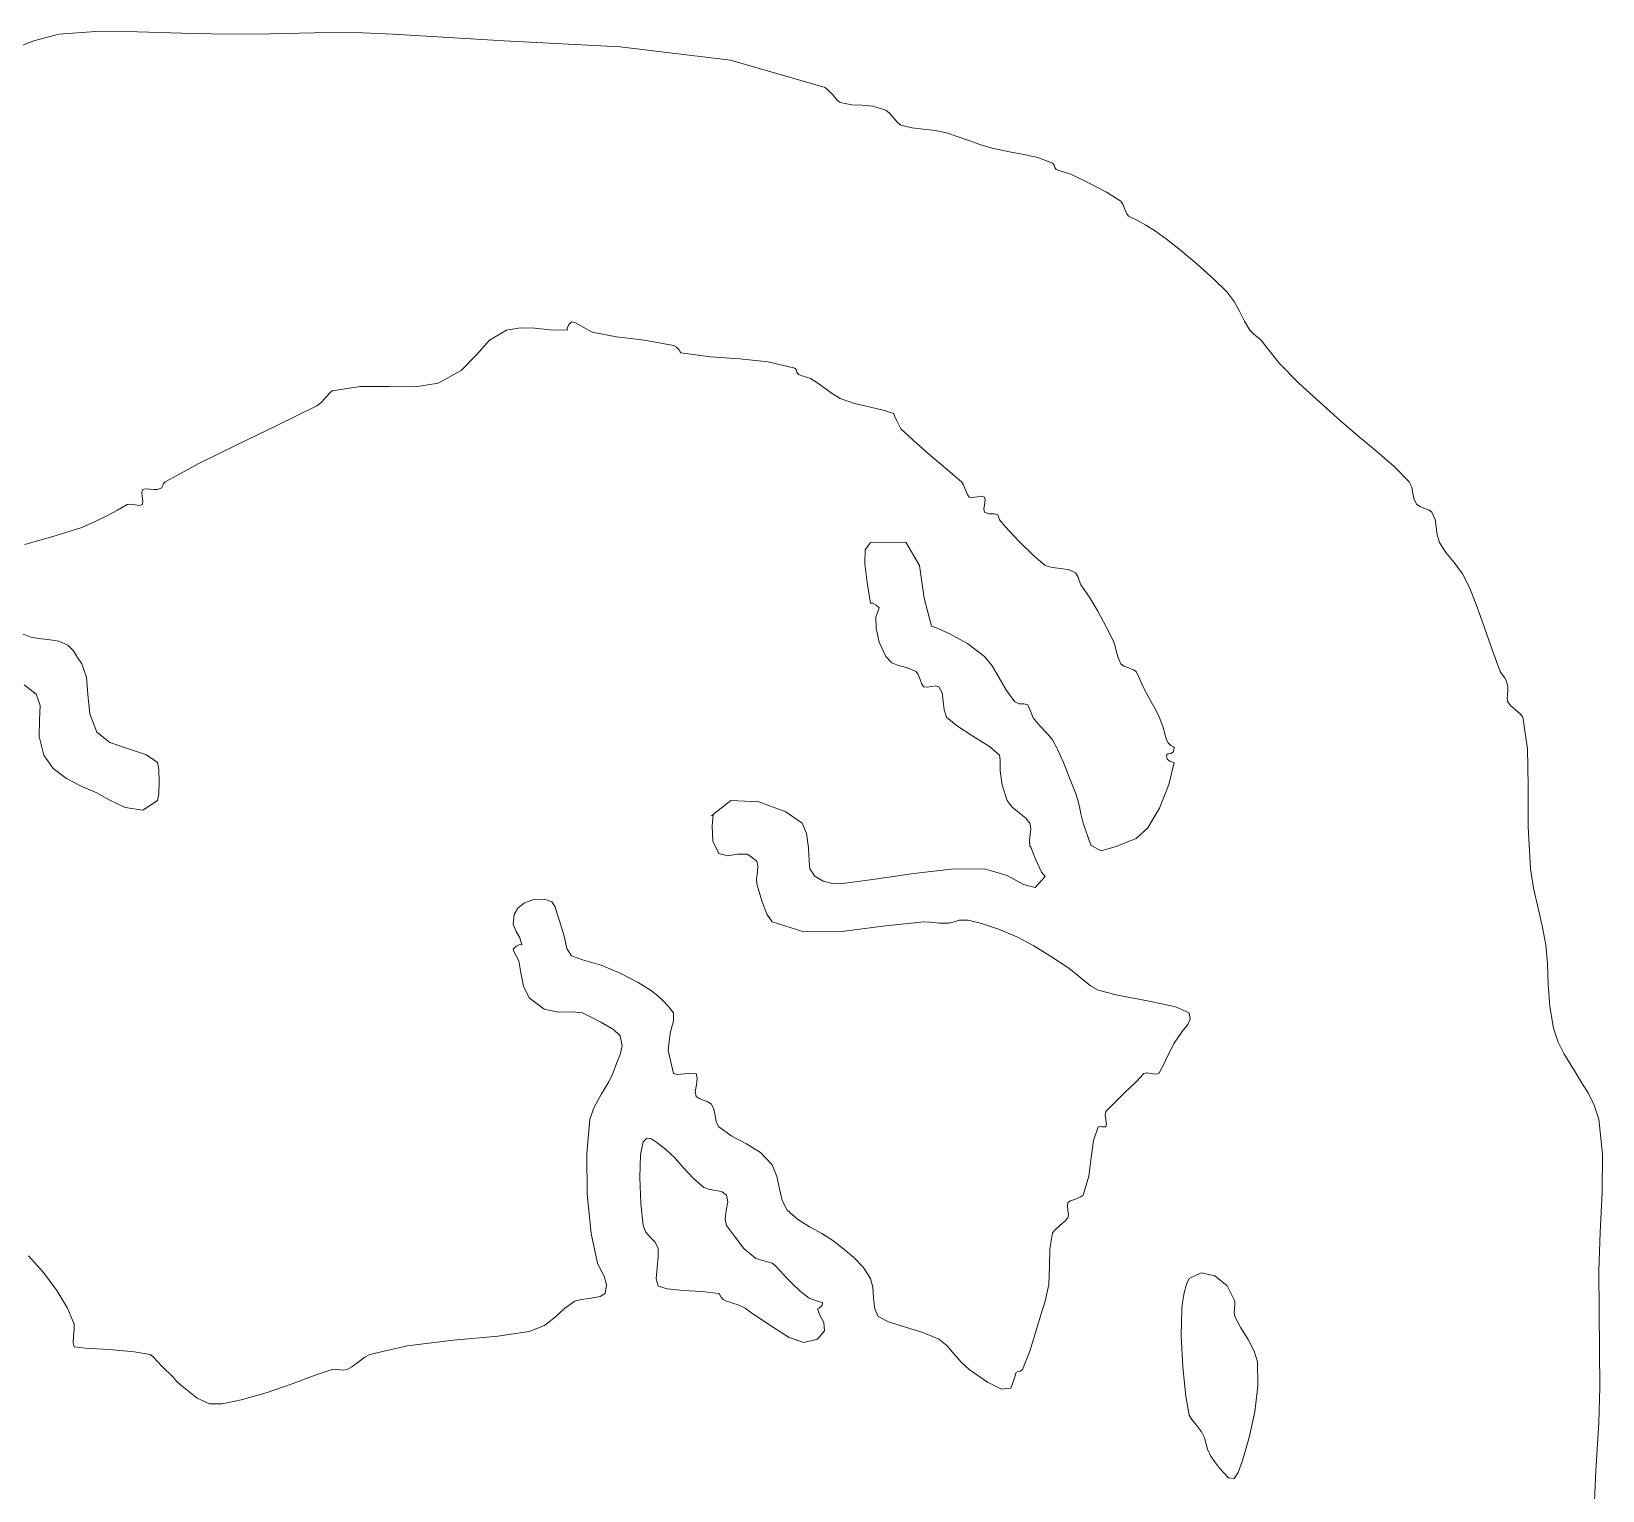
# Model space of a CAD drawing. Header units: inches. Extents: x 18 to 851, y -500 to 848.
# Drawn here: x 199.23 to 221.16, y 799.83 to 820.2 of the extents above; entities that cross this region are included whole.
import ezdxf

# ---------------------------------------------------------------- set-up
doc = ezdxf.new("R2010")
doc.units = ezdxf.units.IN
doc.header["$MEASUREMENT"] = 0
doc.layers.add('Layer 1', color=7, linetype='Continuous')

msp = doc.modelspace()

# ---------------------------------------------------------------- linework, layer by layer
at = {"layer": 'Layer 1', "lineweight": 0}
for points in [[(198.877, 819.917), (199.262, 820.067), (199.613, 820.159), (200.126, 820.198), (200.708, 820.194), (201.326, 820.172), (201.942, 820.159), (202.563, 820.167), (203.173, 820.179), (203.749, 820.182), (204.272, 820.159), (205.828, 820.069), (207.445, 819.982), (208.985, 819.799), (210.307, 819.417), (210.356, 819.376), (210.418, 819.307), (210.477, 819.24), (210.519, 819.206), (210.68, 819.175), (210.822, 819.17), (210.971, 819.157), (211.154, 819.1), (211.205, 819.059), (211.265, 818.99), (211.323, 818.924), (211.366, 818.888), (211.516, 818.854), (211.68, 818.834), (211.845, 818.815), (212.001, 818.782), (212.162, 818.729), (212.312, 818.675), (212.466, 818.622), (212.637, 818.57), (212.879, 818.517), (213.083, 818.482), (213.275, 818.438), (213.483, 818.358), (213.505, 818.333), (213.512, 818.299), (213.531, 818.269), (213.589, 818.253), (213.736, 818.204), (213.976, 818.092), (214.233, 817.954), (214.437, 817.829), (214.464, 817.787), (214.491, 817.719), (214.517, 817.653), (214.542, 817.618), (214.666, 817.56), (214.786, 817.495), (214.917, 817.413), (215.072, 817.3), (215.266, 817.146), (215.501, 816.948), (215.734, 816.741), (215.919, 816.559), (216.016, 816.429), (216.092, 816.292), (216.16, 816.156), (216.236, 816.029), (216.286, 815.976), (216.341, 815.932), (216.396, 815.883), (216.448, 815.817), (216.648, 815.562), (216.918, 815.291), (217.219, 815.019), (217.507, 814.759), (217.76, 814.539), (218.013, 814.332), (218.252, 814.126), (218.46, 813.912), (218.497, 813.837), (218.512, 813.75), (218.528, 813.665), (218.566, 813.594), (218.611, 813.566), (218.675, 813.542), (218.738, 813.517), (218.778, 813.488), (218.821, 813.388), (218.837, 813.282), (218.85, 813.174), (218.884, 813.064), (218.972, 812.927), (219.086, 812.787), (219.205, 812.627), (219.307, 812.429), (219.408, 812.163), (219.506, 811.891), (219.61, 811.597), (219.73, 811.265), (219.756, 811.222), (219.79, 811.183), (219.82, 811.131), (219.836, 811.053), (219.835, 811.002), (219.83, 810.945), (219.828, 810.89), (219.836, 810.841), (219.876, 810.792), (219.946, 810.729), (220.014, 810.67), (220.048, 810.629), (220.111, 810.185), (220.121, 809.668), (220.121, 809.103), (220.154, 808.512), (220.196, 808.243), (220.254, 807.979), (220.315, 807.717), (220.366, 807.453), (220.389, 807.192), (220.401, 806.899), (220.421, 806.592), (220.472, 806.288), (220.538, 806.093), (220.62, 805.934), (220.707, 805.792), (220.79, 805.653), (220.864, 805.53), (220.956, 805.384), (221.044, 805.213), (221.107, 805.018), (221.159, 804.53), (221.153, 803.994), (221.124, 803.439), (221.107, 802.9), (221.111, 802.345), (221.118, 801.798), (221.119, 801.272), (221.107, 800.782), (221.065, 800.113), (221.037, 799.478)], [(199.137, 813.04), (199.572, 813.162), (199.931, 813.276), (200.119, 813.358), (200.282, 813.437), (200.428, 813.515), (200.566, 813.594), (200.613, 813.6), (200.675, 813.59), (200.736, 813.583), (200.778, 813.594), (200.785, 813.636), (200.776, 813.703), (200.768, 813.768), (200.778, 813.806), (200.823, 813.816), (200.881, 813.812), (200.94, 813.804), (200.99, 813.806), (201.047, 813.829), (201.062, 813.855), (201.068, 813.883), (201.096, 813.912), (201.564, 814.167), (202.095, 814.43), (202.654, 814.698), (203.213, 814.971), (203.269, 815.016), (203.333, 815.085), (203.389, 815.15), (203.425, 815.182), (203.819, 815.244), (204.218, 815.244), (204.591, 815.24), (204.907, 815.288), (205.229, 815.464), (205.44, 815.684), (205.623, 815.89), (205.86, 816.029), (206.056, 816.061), (206.257, 816.055), (206.471, 816.036), (206.707, 816.029), (206.707, 816.029)], [(199.189, 803.112), (199.397, 802.878), (199.583, 802.627), (199.731, 802.379), (199.825, 802.159), (199.826, 802.093), (199.817, 801.993), (199.812, 801.896), (199.825, 801.841), (199.982, 801.824), (200.312, 801.802), (200.662, 801.773), (200.884, 801.735), (200.927, 801.701), (200.988, 801.637), (201.05, 801.569), (201.096, 801.523), (201.154, 801.47), (201.205, 801.416), (201.254, 801.363), (201.307, 801.312), (201.542, 801.124), (201.712, 801.044), (201.892, 801.046), (202.154, 801.1), (202.505, 801.198), (202.867, 801.326), (203.19, 801.446), (203.425, 801.523), (203.477, 801.527), (203.532, 801.521), (203.586, 801.517), (203.637, 801.523), (203.701, 801.562), (203.791, 801.627), (203.884, 801.694), (203.954, 801.735), (204.473, 801.855), (205.118, 801.932), (205.737, 801.989), (206.178, 802.053), (206.389, 802.14), (206.544, 802.257), (206.675, 802.378), (206.813, 802.477), (206.907, 802.5), (207.043, 802.52), (207.169, 802.545), (207.237, 802.583), (207.254, 802.707), (207.221, 802.826), (207.169, 802.928), (207.131, 803.006), (207.04, 803.422), (206.988, 803.969), (206.98, 804.537), (207.025, 805.018), (207.085, 805.184), (207.188, 805.372), (207.288, 805.541), (207.342, 805.653), (207.393, 805.795), (207.448, 805.919), (207.476, 806.043), (207.448, 806.183), (207.353, 806.267), (207.177, 806.37), (207.005, 806.459), (206.919, 806.5), (206.771, 806.517), (206.588, 806.512), (206.386, 806.554), (206.178, 806.712), (206.095, 806.876), (206.062, 807.061), (206.034, 807.229), (205.966, 807.347), (205.954, 807.39), (205.994, 807.431), (206.046, 807.456), (206.072, 807.453), (206.046, 807.549), (205.993, 807.635), (205.954, 807.737), (205.966, 807.876), (206.018, 807.963), (206.112, 808.038), (206.239, 808.085), (206.39, 808.088), (206.491, 808.049), (206.541, 807.979), (206.568, 807.883), (206.602, 807.771), (206.667, 807.553), (206.703, 807.399), (206.769, 807.299), (206.919, 807.241), (207.183, 807.166), (207.456, 807.051), (207.698, 806.926), (207.872, 806.817), (207.95, 806.756), (208.038, 806.677), (208.122, 806.588), (208.189, 806.5), (208.191, 806.39), (208.143, 806.219), (208.117, 805.976), (208.189, 805.653), (208.241, 805.641), (208.342, 805.65), (208.446, 805.661), (208.507, 805.653), (208.523, 805.589), (208.51, 805.496), (208.495, 805.402), (208.507, 805.335), (208.551, 805.305), (208.611, 805.282), (208.672, 805.26), (208.719, 805.229), (208.754, 805.159), (208.771, 805.07), (208.788, 804.98), (208.825, 804.912), (209.005, 804.779), (209.208, 804.672), (209.405, 804.553), (209.566, 804.382), (209.635, 804.219), (209.671, 804.045), (209.708, 803.881), (209.778, 803.747), (209.922, 803.62), (210.089, 803.517), (210.259, 803.423), (210.413, 803.324), (210.562, 803.209), (210.709, 803.088), (210.84, 802.952), (210.942, 802.794), (210.971, 802.674), (210.982, 802.521), (211.001, 802.371), (211.048, 802.265), (211.194, 802.189), (211.43, 802.116), (211.687, 802.038), (211.896, 801.947), (212.009, 801.854), (212.11, 801.74), (212.21, 801.623), (212.319, 801.523), (212.574, 801.348), (212.771, 801.251), (212.901, 801.263), (212.954, 801.418), (212.97, 801.476), (213, 801.495), (213.034, 801.501), (213.06, 801.523), (213.163, 801.778), (213.25, 802.054), (213.322, 802.303), (213.378, 802.477), (213.43, 802.709), (213.441, 802.96), (213.446, 803.208), (213.483, 803.43), (213.518, 803.472), (213.583, 803.532), (213.652, 803.593), (213.695, 803.641), (213.705, 803.688), (213.697, 803.746), (213.689, 803.804), (213.695, 803.853), (213.733, 803.879), (213.8, 803.902), (213.867, 803.927), (213.907, 803.959), (213.988, 804.224), (214.023, 804.483), (214.054, 804.718), (214.119, 804.912), (214.137, 804.917), (214.17, 804.913), (214.204, 804.909), (214.225, 804.912), (214.235, 804.952), (214.227, 805.015), (214.217, 805.08), (214.225, 805.124), (214.34, 805.243), (214.496, 805.393), (214.648, 805.54), (214.754, 805.653), (214.795, 805.663), (214.859, 805.653), (214.924, 805.644), (214.966, 805.653), (215.001, 805.718), (215.061, 805.844), (215.126, 805.98), (215.178, 806.077), (215.293, 806.242), (215.37, 806.341), (215.404, 806.414), (215.39, 806.5), (215.198, 806.585), (214.806, 806.671), (214.388, 806.75), (214.119, 806.817), (214.01, 806.88), (213.907, 806.962), (213.804, 807.051), (213.695, 807.135), (213.455, 807.294), (213.219, 807.437), (212.982, 807.561), (212.742, 807.665), (212.49, 807.75), (212.302, 807.793), (212.176, 807.797), (212.107, 807.771), (212.032, 807.752), (211.904, 807.755), (211.772, 807.766), (211.684, 807.771), (211.111, 807.71), (210.541, 807.637), (210.012, 807.63), (209.566, 807.771), (209.494, 807.88), (209.424, 808.065), (209.372, 808.236), (209.354, 808.3), (209.351, 808.373), (209.362, 808.463), (209.37, 808.551), (209.354, 808.618), (209.225, 808.716), (209.083, 808.715), (208.944, 808.691), (208.825, 808.724), (208.74, 808.896), (208.731, 809.111), (208.743, 809.265), (208.719, 809.253), (208.989, 809.464), (209.38, 809.448), (209.759, 809.308), (209.989, 809.147), (210.047, 809.003), (210.075, 808.805), (210.086, 808.619), (210.095, 808.512), (210.163, 808.41), (210.278, 808.341), (210.408, 808.306), (210.519, 808.3), (211.006, 808.365), (211.542, 808.447), (212.069, 808.508), (212.531, 808.512), (212.85, 808.42), (213.074, 808.294), (213.239, 808.25), (213.378, 808.406), (213.327, 808.465), (213.245, 808.646), (213.177, 808.813), (213.166, 808.83), (213.159, 808.906), (213.168, 808.989), (213.177, 809.072), (213.166, 809.147), (213.11, 809.219), (213.017, 809.293), (212.919, 809.374), (212.848, 809.465), (212.777, 809.679), (212.752, 809.877), (212.749, 810.027), (212.742, 810.1), (212.601, 810.221), (212.37, 810.365), (212.14, 810.51), (212.001, 810.629), (211.968, 810.731), (211.957, 810.852), (211.941, 810.967), (211.896, 811.053), (211.854, 811.064), (211.793, 811.058), (211.731, 811.049), (211.684, 811.053), (211.658, 811.089), (211.633, 811.156), (211.607, 811.223), (211.578, 811.265), (211.443, 811.322), (211.333, 811.35), (211.239, 811.387), (211.154, 811.477), (211.061, 811.674), (211.018, 811.869), (211.016, 812.027), (211.048, 812.112), (211.062, 812.155), (211.021, 812.193), (210.967, 812.217), (210.942, 812.218), (210.893, 812.507), (210.86, 812.768), (210.868, 812.965), (210.942, 813.064), (211.432, 813.072), (211.625, 812.745), (211.689, 812.287), (211.79, 811.9), (211.863, 811.875), (212.05, 811.792), (212.293, 811.657), (212.531, 811.477), (212.638, 811.343), (212.737, 811.175), (212.839, 810.999), (212.954, 810.841), (213.014, 810.813), (213.082, 810.814), (213.139, 810.801), (213.166, 810.735), (213.21, 810.619), (213.304, 810.506), (213.408, 810.401), (213.483, 810.312), (213.55, 810.183), (213.633, 809.996), (213.72, 809.782), (213.801, 809.57), (213.834, 809.47), (213.856, 809.38), (213.877, 809.28), (213.907, 809.147), (214.017, 808.844), (214.157, 808.762), (214.357, 808.819), (214.648, 808.936), (214.812, 809.082), (214.973, 809.359), (215.104, 809.69), (215.178, 809.994), (215.159, 809.998), (215.118, 810.012), (215.08, 810.043), (215.072, 810.1), (215.095, 810.118), (215.135, 810.123), (215.17, 810.143), (215.178, 810.206), (215.164, 810.213), (215.131, 810.234), (215.095, 810.268), (215.072, 810.312), (215.024, 810.482), (214.978, 810.61), (214.926, 810.722), (214.86, 810.841), (214.798, 810.956), (214.743, 811.063), (214.694, 811.166), (214.648, 811.265), (214.612, 811.291), (214.546, 811.315), (214.478, 811.341), (214.437, 811.371), (214.401, 811.449), (214.376, 811.536), (214.354, 811.62), (214.331, 811.688), (214.232, 811.889), (214.114, 812.109), (213.998, 812.305), (213.907, 812.429), (213.877, 812.477), (213.855, 812.535), (213.833, 812.593), (213.801, 812.641), (213.714, 812.685), (213.597, 812.702), (213.477, 812.715), (213.378, 812.747), (213.219, 812.881), (213.007, 813.091), (212.822, 813.288), (212.742, 813.382), (212.718, 813.453), (212.665, 813.466), (212.599, 813.464), (212.531, 813.488), (212.521, 813.529), (212.53, 813.593), (212.54, 813.658), (212.531, 813.7), (212.489, 813.711), (212.429, 813.705), (212.366, 813.696), (212.319, 813.7), (212.294, 813.735), (212.267, 813.801), (212.238, 813.869), (212.213, 813.912), (211.986, 814.104), (211.752, 814.304), (211.537, 814.493), (211.366, 814.653), (211.345, 814.69), (211.309, 814.763), (211.275, 814.833), (211.26, 814.865), (211.135, 814.91), (210.94, 814.954), (210.719, 815.006), (210.519, 815.076), (210.376, 815.163), (210.238, 815.266), (210.108, 815.354), (209.989, 815.394), (209.934, 815.411), (209.911, 815.444), (209.901, 815.479), (209.884, 815.5), (209.51, 815.588), (209.116, 815.629), (208.709, 815.659), (208.295, 815.712), (208.286, 815.727), (208.266, 815.759), (208.234, 815.794), (208.189, 815.817), (207.785, 815.889), (207.395, 815.935), (207.057, 816.001), (206.813, 816.135), (206.767, 816.146), (206.729, 816.106), (206.707, 816.055), (206.707, 816.029), (206.471, 816.036), (206.257, 816.055), (206.056, 816.061), (205.86, 816.029), (205.86, 816.029)], [(206.707, 816.029), (206.707, 816.055), (206.729, 816.106), (206.767, 816.146), (206.813, 816.135), (207.057, 816.001), (207.395, 815.935), (207.785, 815.889), (208.189, 815.817), (208.234, 815.794), (208.266, 815.759), (208.286, 815.727), (208.295, 815.712), (208.709, 815.659), (209.116, 815.629), (209.51, 815.588), (209.884, 815.5), (209.901, 815.479), (209.911, 815.444), (209.934, 815.411), (209.989, 815.394), (210.108, 815.354), (210.238, 815.266), (210.376, 815.163), (210.519, 815.076), (210.719, 815.006), (210.94, 814.954), (211.135, 814.91), (211.26, 814.865), (211.275, 814.833), (211.309, 814.763), (211.345, 814.69), (211.366, 814.653), (211.537, 814.493), (211.752, 814.304), (211.986, 814.104), (212.213, 813.912), (212.238, 813.869), (212.267, 813.801), (212.294, 813.735), (212.319, 813.7), (212.366, 813.696), (212.429, 813.705), (212.489, 813.711), (212.531, 813.7), (212.54, 813.658), (212.53, 813.593), (212.521, 813.529), (212.531, 813.488), (212.599, 813.464), (212.665, 813.466), (212.718, 813.453), (212.742, 813.382), (212.822, 813.288), (213.007, 813.091), (213.219, 812.881), (213.378, 812.747), (213.477, 812.715), (213.597, 812.702), (213.714, 812.685), (213.801, 812.641), (213.833, 812.593), (213.855, 812.535), (213.877, 812.477), (213.907, 812.429), (213.998, 812.305), (214.114, 812.109), (214.232, 811.889), (214.331, 811.688), (214.354, 811.62), (214.376, 811.536), (214.401, 811.449), (214.437, 811.371), (214.478, 811.341), (214.546, 811.315), (214.612, 811.291), (214.648, 811.265), (214.694, 811.166), (214.743, 811.063), (214.798, 810.956), (214.86, 810.841), (214.926, 810.722), (214.978, 810.61), (215.024, 810.482), (215.072, 810.312), (215.095, 810.268), (215.131, 810.234), (215.164, 810.213), (215.178, 810.206), (215.17, 810.143), (215.135, 810.123), (215.095, 810.118), (215.072, 810.1), (215.08, 810.043), (215.118, 810.012), (215.159, 809.998), (215.178, 809.994), (215.104, 809.69), (214.973, 809.359), (214.812, 809.082), (214.648, 808.936), (214.357, 808.819), (214.157, 808.762), (214.017, 808.844), (213.907, 809.147), (213.877, 809.28), (213.856, 809.38), (213.834, 809.47), (213.801, 809.57), (213.72, 809.782), (213.633, 809.996), (213.55, 810.183), (213.483, 810.312), (213.408, 810.401), (213.304, 810.506), (213.21, 810.619), (213.166, 810.735), (213.139, 810.801), (213.082, 810.814), (213.014, 810.813), (212.954, 810.841), (212.839, 810.999), (212.737, 811.175), (212.638, 811.343), (212.531, 811.477), (212.293, 811.657), (212.05, 811.792), (211.863, 811.875), (211.79, 811.9), (211.689, 812.287), (211.625, 812.745), (211.432, 813.072), (210.942, 813.064), (210.868, 812.965), (210.86, 812.768), (210.893, 812.507), (210.942, 812.218), (210.967, 812.217), (211.021, 812.193), (211.062, 812.155), (211.048, 812.112), (211.016, 812.027), (211.018, 811.869), (211.061, 811.674), (211.154, 811.477), (211.239, 811.387), (211.333, 811.35), (211.443, 811.322), (211.578, 811.265), (211.607, 811.223), (211.633, 811.156), (211.658, 811.089), (211.684, 811.053), (211.731, 811.049), (211.793, 811.058), (211.854, 811.064), (211.896, 811.053), (211.941, 810.967), (211.957, 810.852), (211.968, 810.731), (212.001, 810.629), (212.14, 810.51), (212.37, 810.365), (212.601, 810.221), (212.742, 810.1), (212.749, 810.027), (212.752, 809.877), (212.777, 809.679), (212.848, 809.465), (212.919, 809.374), (213.017, 809.293), (213.11, 809.219), (213.166, 809.147), (213.177, 809.072), (213.168, 808.989), (213.159, 808.906), (213.166, 808.83), (213.177, 808.813), (213.245, 808.646), (213.327, 808.465), (213.378, 808.406), (213.239, 808.25), (213.074, 808.294), (212.85, 808.42), (212.531, 808.512), (212.069, 808.508), (211.542, 808.447), (211.006, 808.365), (210.519, 808.3), (210.408, 808.306), (210.278, 808.341), (210.163, 808.41), (210.095, 808.512), (210.086, 808.619), (210.075, 808.805), (210.047, 809.003), (209.989, 809.147), (209.759, 809.308), (209.38, 809.448), (208.989, 809.464), (208.719, 809.253), (208.743, 809.265), (208.731, 809.111), (208.74, 808.896), (208.825, 808.724), (208.944, 808.691), (209.083, 808.715), (209.225, 808.716), (209.354, 808.618), (209.37, 808.551), (209.362, 808.463), (209.351, 808.373), (209.354, 808.3), (209.372, 808.236), (209.424, 808.065), (209.494, 807.88), (209.566, 807.771), (210.012, 807.63), (210.541, 807.637), (211.111, 807.71), (211.684, 807.771), (211.772, 807.766), (211.904, 807.755), (212.032, 807.752), (212.107, 807.771), (212.176, 807.797), (212.302, 807.793), (212.49, 807.75), (212.742, 807.665), (212.982, 807.561), (213.219, 807.437), (213.455, 807.294), (213.695, 807.135), (213.804, 807.051), (213.907, 806.962), (214.01, 806.88), (214.119, 806.817), (214.388, 806.75), (214.806, 806.671), (215.198, 806.585), (215.39, 806.5), (215.404, 806.414), (215.37, 806.341), (215.293, 806.242), (215.178, 806.077), (215.126, 805.98), (215.061, 805.844), (215.001, 805.718), (214.966, 805.653), (214.924, 805.644), (214.859, 805.653), (214.795, 805.663), (214.754, 805.653), (214.648, 805.54), (214.496, 805.393), (214.34, 805.243), (214.225, 805.124), (214.217, 805.08), (214.227, 805.015), (214.235, 804.952), (214.225, 804.912), (214.204, 804.909), (214.17, 804.913), (214.137, 804.917), (214.119, 804.912), (214.054, 804.718), (214.023, 804.483), (213.988, 804.224), (213.907, 803.959), (213.867, 803.927), (213.8, 803.902), (213.733, 803.879), (213.695, 803.853), (213.689, 803.804), (213.697, 803.746), (213.705, 803.688), (213.695, 803.641), (213.652, 803.593), (213.583, 803.532), (213.518, 803.472), (213.483, 803.43), (213.446, 803.208), (213.441, 802.96), (213.43, 802.709), (213.378, 802.477), (213.322, 802.303), (213.25, 802.054), (213.163, 801.778), (213.06, 801.523), (213.034, 801.501), (213, 801.495), (212.97, 801.476), (212.954, 801.418), (212.901, 801.263), (212.771, 801.251), (212.574, 801.348), (212.319, 801.523), (212.21, 801.623), (212.11, 801.74), (212.009, 801.854), (211.896, 801.947), (211.687, 802.038), (211.43, 802.116), (211.194, 802.189), (211.048, 802.265), (211.001, 802.371), (210.982, 802.521), (210.971, 802.674), (210.942, 802.794), (210.84, 802.952), (210.709, 803.088), (210.562, 803.209), (210.413, 803.324), (210.259, 803.423), (210.089, 803.517), (209.922, 803.62), (209.778, 803.747), (209.708, 803.881), (209.671, 804.045), (209.635, 804.219), (209.566, 804.382), (209.405, 804.553), (209.208, 804.672), (209.005, 804.779), (208.825, 804.912), (208.788, 804.98), (208.771, 805.07), (208.754, 805.159), (208.719, 805.229), (208.672, 805.26), (208.611, 805.282), (208.551, 805.305), (208.507, 805.335), (208.495, 805.402), (208.51, 805.496), (208.523, 805.589), (208.507, 805.653), (208.446, 805.661), (208.342, 805.65), (208.241, 805.641), (208.189, 805.653), (208.117, 805.976), (208.143, 806.219), (208.191, 806.39), (208.189, 806.5), (208.122, 806.588), (208.038, 806.677), (207.95, 806.756), (207.872, 806.817), (207.698, 806.926), (207.456, 807.051), (207.183, 807.166), (206.919, 807.241), (206.769, 807.299), (206.703, 807.399), (206.667, 807.553), (206.602, 807.771), (206.568, 807.883), (206.541, 807.979), (206.491, 808.049), (206.39, 808.088), (206.239, 808.085), (206.112, 808.038), (206.018, 807.963), (205.966, 807.876), (205.954, 807.737), (205.993, 807.635), (206.046, 807.549), (206.072, 807.453), (206.046, 807.456), (205.994, 807.431), (205.954, 807.39), (205.966, 807.347), (206.034, 807.229), (206.062, 807.061), (206.095, 806.876), (206.178, 806.712), (206.386, 806.554), (206.588, 806.512), (206.771, 806.517), (206.919, 806.5), (207.005, 806.459), (207.177, 806.37), (207.353, 806.267), (207.448, 806.183), (207.476, 806.043), (207.448, 805.919), (207.393, 805.795), (207.342, 805.653), (207.288, 805.541), (207.188, 805.372), (207.085, 805.184), (207.025, 805.018), (206.98, 804.537), (206.988, 803.969), (207.04, 803.422), (207.131, 803.006), (207.169, 802.928), (207.221, 802.826), (207.254, 802.707), (207.237, 802.583), (207.169, 802.545), (207.043, 802.52), (206.907, 802.5), (206.813, 802.477), (206.675, 802.378), (206.544, 802.257), (206.389, 802.14), (206.178, 802.053), (205.737, 801.989), (205.118, 801.932), (204.473, 801.855), (203.954, 801.735), (203.884, 801.694), (203.791, 801.627), (203.701, 801.562), (203.637, 801.523), (203.586, 801.517), (203.532, 801.521), (203.477, 801.527), (203.425, 801.523), (203.19, 801.446), (202.867, 801.326), (202.505, 801.198), (202.154, 801.1), (201.892, 801.046), (201.712, 801.044), (201.542, 801.124), (201.307, 801.312), (201.254, 801.363), (201.205, 801.416), (201.154, 801.47), (201.096, 801.523), (201.05, 801.569), (200.988, 801.637), (200.927, 801.701), (200.884, 801.735), (200.662, 801.773), (200.312, 801.802), (199.982, 801.824), (199.825, 801.841), (199.812, 801.896), (199.817, 801.993), (199.826, 802.093), (199.825, 802.159), (199.731, 802.379), (199.583, 802.627), (199.397, 802.878), (199.189, 803.112)], [(205.86, 816.029), (205.623, 815.89), (205.44, 815.684), (205.229, 815.464), (204.907, 815.288), (204.591, 815.24), (204.218, 815.244), (203.819, 815.244), (203.425, 815.182), (203.389, 815.15), (203.333, 815.085), (203.269, 815.016), (203.213, 814.971), (202.654, 814.698), (202.095, 814.43), (201.564, 814.167), (201.096, 813.912), (201.068, 813.883), (201.062, 813.855), (201.047, 813.829), (200.99, 813.806), (200.94, 813.804), (200.881, 813.812), (200.823, 813.816), (200.778, 813.806), (200.768, 813.768), (200.776, 813.703), (200.785, 813.636), (200.778, 813.594), (200.736, 813.583), (200.675, 813.59), (200.613, 813.6), (200.566, 813.594), (200.428, 813.515), (200.282, 813.437), (200.119, 813.358), (199.931, 813.276), (199.572, 813.162), (199.137, 813.04)], [(199.084, 811.794), (199.239, 811.741), (199.369, 811.72), (199.489, 811.709), (199.613, 811.688), (199.738, 811.633), (199.816, 811.552), (199.873, 811.461), (199.931, 811.371), (199.997, 811.188), (200.015, 810.944), (200.043, 810.676), (200.143, 810.417), (200.325, 810.276), (200.584, 810.184), (200.835, 810.103), (200.99, 809.994), (201.006, 809.897), (201.012, 809.729), (201.006, 809.56), (200.99, 809.465), (200.782, 809.329), (200.536, 809.367), (200.305, 809.48), (200.143, 809.57), (199.93, 809.661), (199.718, 809.77), (199.534, 809.912), (199.401, 810.1), (199.336, 810.359), (199.343, 810.593), (199.352, 810.791), (199.295, 810.947), (199.128, 811.08)], [(199.128, 811.08), (199.295, 810.947), (199.352, 810.791), (199.343, 810.593), (199.336, 810.359), (199.401, 810.1), (199.534, 809.912), (199.718, 809.77), (199.93, 809.661), (200.143, 809.57), (200.305, 809.48), (200.536, 809.367), (200.782, 809.329), (200.99, 809.465), (201.006, 809.56), (201.012, 809.729), (201.006, 809.897), (200.99, 809.994), (200.835, 810.103), (200.584, 810.184), (200.325, 810.276), (200.143, 810.417), (200.043, 810.676), (200.015, 810.944), (199.997, 811.188), (199.931, 811.371), (199.873, 811.461), (199.816, 811.552), (199.738, 811.633), (199.613, 811.688), (199.489, 811.709), (199.369, 811.72), (199.239, 811.741), (199.084, 811.794)], [(207.766, 803.535), (207.804, 803.441), (207.867, 803.372), (207.932, 803.305), (207.978, 803.218), (207.979, 803.1), (207.961, 802.941), (207.951, 802.789), (207.978, 802.688), (208.102, 802.648), (208.326, 802.628), (208.588, 802.613), (208.825, 802.583), (208.836, 802.567), (208.855, 802.535), (208.885, 802.5), (208.931, 802.477), (209.093, 802.427), (209.191, 802.378), (209.266, 802.326), (209.354, 802.265), (209.585, 802.11), (209.804, 801.972), (210.01, 801.9), (210.201, 801.947), (210.299, 802.065), (210.287, 802.18), (210.232, 802.284), (210.201, 802.371), (210.225, 802.38), (210.264, 802.418), (210.272, 802.458), (210.201, 802.477), (210.086, 802.52), (209.959, 802.618), (209.848, 802.725), (209.778, 802.794), (209.734, 802.841), (209.672, 802.912), (209.61, 802.977), (209.566, 803.006), (209.341, 803.072), (209.173, 803.213), (209.042, 803.383), (208.931, 803.535), (208.91, 803.624), (208.927, 803.744), (208.947, 803.865), (208.931, 803.959), (208.869, 804.003), (208.784, 804.021), (208.693, 804.034), (208.613, 804.065), (208.463, 804.194), (208.329, 804.34), (208.204, 804.482), (208.083, 804.594), (207.956, 804.693), (207.876, 804.749), (207.82, 804.754), (207.766, 804.7), (207.728, 804.521), (207.72, 804.203), (207.734, 803.842), (207.766, 803.535), (207.766, 803.535)], [(207.766, 804.7), (207.82, 804.754), (207.876, 804.749), (207.956, 804.693), (208.083, 804.594), (208.204, 804.482), (208.329, 804.34), (208.463, 804.194), (208.613, 804.065), (208.693, 804.034), (208.784, 804.021), (208.869, 804.003), (208.931, 803.959), (208.947, 803.865), (208.927, 803.744), (208.91, 803.624), (208.931, 803.535), (209.042, 803.383), (209.173, 803.213), (209.341, 803.072), (209.566, 803.006), (209.61, 802.977), (209.672, 802.912), (209.734, 802.841), (209.778, 802.794), (209.848, 802.725), (209.959, 802.618), (210.086, 802.52), (210.201, 802.477), (210.272, 802.458), (210.264, 802.418), (210.225, 802.38), (210.201, 802.371), (210.232, 802.284), (210.287, 802.18), (210.299, 802.065), (210.201, 801.947), (210.01, 801.9), (209.804, 801.972), (209.585, 802.11), (209.354, 802.265), (209.266, 802.326), (209.191, 802.378), (209.093, 802.427), (208.931, 802.477), (208.885, 802.5), (208.855, 802.535), (208.836, 802.567), (208.825, 802.583), (208.588, 802.613), (208.326, 802.628), (208.102, 802.648), (207.978, 802.688), (207.951, 802.789), (207.961, 802.941), (207.979, 803.1), (207.978, 803.218), (207.932, 803.305), (207.867, 803.372), (207.804, 803.441), (207.766, 803.535), (207.734, 803.842), (207.72, 804.203), (207.728, 804.521), (207.766, 804.7), (207.766, 804.7)], [(215.284, 802.371), (215.278, 801.995), (215.302, 801.556), (215.343, 801.153), (215.39, 800.888), (215.427, 800.826), (215.492, 800.745), (215.56, 800.656), (215.601, 800.571), (215.646, 800.411), (215.689, 800.313), (215.74, 800.239), (215.813, 800.147), (215.938, 800.012), (216.017, 800.001), (216.073, 800.089), (216.131, 800.253), (216.226, 800.574), (216.304, 800.933), (216.348, 801.296), (216.342, 801.629), (216.296, 801.782), (216.211, 801.944), (216.112, 802.107), (216.025, 802.265), (216.016, 802.313), (216.021, 802.369), (216.027, 802.426), (216.025, 802.477), (215.918, 802.691), (215.748, 802.83), (215.558, 802.872), (215.39, 802.794), (215.351, 802.716), (215.318, 802.593), (215.295, 802.464), (215.284, 802.371), (215.284, 802.371)], [(215.39, 802.794), (215.558, 802.872), (215.748, 802.83), (215.918, 802.691), (216.025, 802.477), (216.027, 802.426), (216.021, 802.369), (216.016, 802.313), (216.025, 802.265), (216.112, 802.107), (216.211, 801.944), (216.296, 801.782), (216.342, 801.629), (216.348, 801.296), (216.304, 800.933), (216.226, 800.574), (216.131, 800.253), (216.073, 800.089), (216.017, 800.001), (215.938, 800.012), (215.813, 800.147), (215.74, 800.239), (215.689, 800.313), (215.646, 800.411), (215.601, 800.571), (215.56, 800.656), (215.492, 800.745), (215.427, 800.826), (215.39, 800.888), (215.343, 801.153), (215.302, 801.556), (215.278, 801.995), (215.284, 802.371), (215.295, 802.464), (215.318, 802.593), (215.351, 802.716), (215.39, 802.794), (215.39, 802.794)]]:
    msp.add_lwpolyline(points, dxfattribs=at)

doc.saveas('drawing.dxf')
